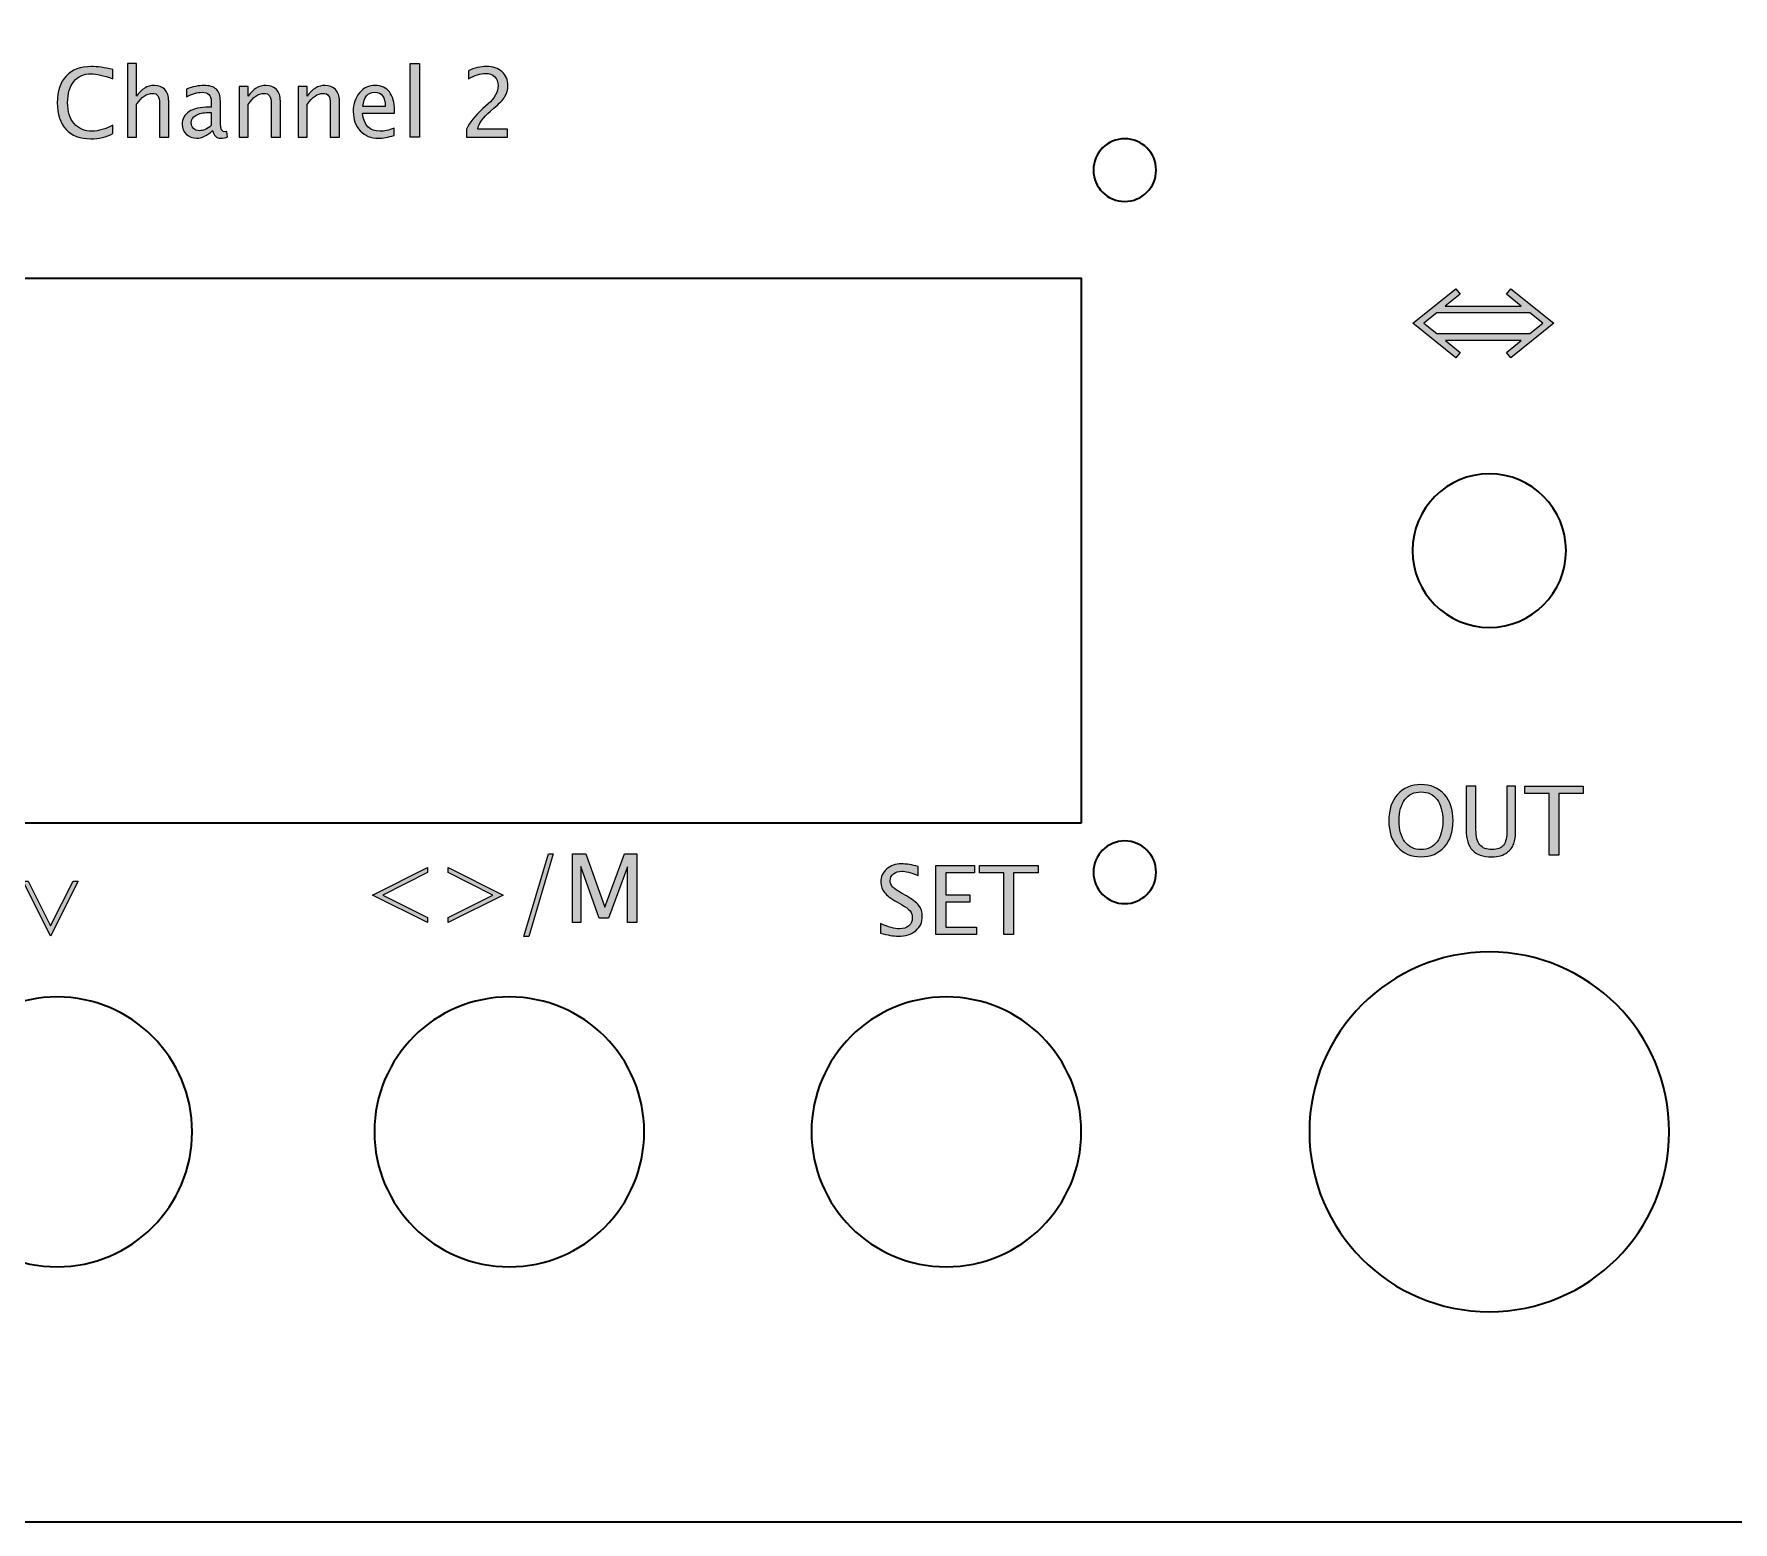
# Model space of a CAD drawing. Header units: inches. Extents: x 4 to 816, y 71 to 806.
# Drawn here: x 95.6 to 168, y 588.6 to 652.1 of the extents above; entities that cross this region are included whole.
import ezdxf

# ---------------------------------------------------------------- set-up
doc = ezdxf.new("R2010")
doc.units = ezdxf.units.IN
doc.header["$MEASUREMENT"] = 0
doc.layers.add('Layer 1', color=7, linetype='Continuous')

# ---------------------------------------------------------------- blocks, each defined once
blk = doc.blocks.new('block 9')
at = {"layer": 'Layer 1', "color": 240, "lineweight": 35, "true_color": 0xed1c24}
blk.add_lwpolyline([(23.165, 715.165), (406.63, 715.165), (406.63, 588.621), (23.165, 588.621)], dxfattribs=at)
blk = doc.blocks.new('block 387')
at = {"layer": 'Layer 1', "color": 240, "lineweight": 35, "true_color": 0xed1c24}
blk.add_lwpolyline([(140.259, 618.414), (71.906, 618.414), (71.906, 641.661), (140.259, 641.661), (140.259, 618.414)], dxfattribs=at)
blk = doc.blocks.new('block 388')
at = {"layer": 'Layer 1', "color": 240, "lineweight": 35, "true_color": 0xed1c24}
blk.add_open_spline([(140.259, 605.257), (140.259, 602.08), (137.684, 599.505), (134.507, 599.505), (131.33, 599.505), (128.755, 602.08), (128.755, 605.257), (128.755, 608.434), (131.33, 611.009), (134.507, 611.009), (137.684, 611.009), (140.259, 608.434), (140.259, 605.257)], degree=3, knots=[0, 0, 0, 0, 1, 1, 1, 2, 2, 2, 3, 3, 3, 4, 4, 4, 4], dxfattribs=at)
blk = doc.blocks.new('block 389')
at = {"layer": 'Layer 1', "color": 240, "lineweight": 35, "true_color": 0xed1c24}
blk.add_open_spline([(121.624, 605.257), (121.624, 602.08), (119.048, 599.505), (115.872, 599.505), (112.695, 599.505), (110.12, 602.08), (110.12, 605.257), (110.12, 608.434), (112.695, 611.009), (115.872, 611.009), (119.048, 611.009), (121.624, 608.434), (121.624, 605.257)], degree=3, knots=[0, 0, 0, 0, 1, 1, 1, 2, 2, 2, 3, 3, 3, 4, 4, 4, 4], dxfattribs=at)
blk = doc.blocks.new('block 390')
at = {"layer": 'Layer 1', "color": 240, "lineweight": 35, "true_color": 0xed1c24}
blk.add_open_spline([(102.347, 605.257), (102.347, 602.08), (99.771, 599.505), (96.595, 599.505), (93.418, 599.505), (90.843, 602.08), (90.843, 605.257), (90.843, 608.434), (93.418, 611.009), (96.595, 611.009), (99.771, 611.009), (102.347, 608.434), (102.347, 605.257)], degree=3, knots=[0, 0, 0, 0, 1, 1, 1, 2, 2, 2, 3, 3, 3, 4, 4, 4, 4], dxfattribs=at)
blk = doc.blocks.new('block 394')
at = {"layer": 'Layer 1', "color": 240, "lineweight": 35, "true_color": 0xed1c24}
blk.add_open_spline([(165.324, 605.257), (165.324, 601.021), (161.89, 597.587), (157.655, 597.587), (153.419, 597.587), (149.985, 601.021), (149.985, 605.257), (149.985, 609.492), (153.419, 612.926), (157.655, 612.926), (161.89, 612.926), (165.324, 609.492), (165.324, 605.257)], degree=3, knots=[0, 0, 0, 0, 1, 1, 1, 2, 2, 2, 3, 3, 3, 4, 4, 4, 4], dxfattribs=at)
blk = doc.blocks.new('block 395')
at = {"layer": 'Layer 1', "color": 240, "lineweight": 35, "true_color": 0xed1c24}
blk.add_open_spline([(160.928, 630.038), (160.928, 628.229), (159.463, 626.764), (157.655, 626.764), (155.846, 626.764), (154.381, 628.229), (154.381, 630.038), (154.381, 631.846), (155.846, 633.311), (157.655, 633.311), (159.463, 633.311), (160.928, 631.846), (160.928, 630.038)], degree=3, knots=[0, 0, 0, 0, 1, 1, 1, 2, 2, 2, 3, 3, 3, 4, 4, 4, 4], dxfattribs=at)
blk = doc.blocks.new('block 398')
at = {"layer": 'Layer 1', "color": 240, "lineweight": 35, "true_color": 0xed1c24}
blk.add_open_spline([(143.451, 646.262), (143.451, 645.524), (142.853, 644.925), (142.114, 644.925), (141.376, 644.925), (140.777, 645.524), (140.777, 646.262), (140.777, 647.001), (141.376, 647.6), (142.114, 647.6), (142.853, 647.6), (143.451, 647.001), (143.451, 646.262)], degree=3, knots=[0, 0, 0, 0, 1, 1, 1, 2, 2, 2, 3, 3, 3, 4, 4, 4, 4], dxfattribs=at)
blk = doc.blocks.new('block 399')
at = {"layer": 'Layer 1', "color": 240, "lineweight": 35, "true_color": 0xed1c24}
blk.add_open_spline([(143.451, 616.323), (143.451, 615.585), (142.853, 614.986), (142.114, 614.986), (141.376, 614.986), (140.777, 615.585), (140.777, 616.323), (140.777, 617.062), (141.376, 617.66), (142.114, 617.66), (142.853, 617.66), (143.451, 617.062), (143.451, 616.323)], degree=3, knots=[0, 0, 0, 0, 1, 1, 1, 2, 2, 2, 3, 3, 3, 4, 4, 4, 4], dxfattribs=at)
blk = doc.blocks.new('block 401')
at = {"layer": 'Layer 1', "true_color": 0x231f20}
h = blk.add_hatch(color=250, dxfattribs=at)
h.dxf.hatch_style = 2
edge = h.paths.add_edge_path()
edge.add_spline(control_points=[(98.975, 647.822), (98.686, 647.673), (98.37, 647.598), (98.028, 647.598), (97.572, 647.598), (97.22, 647.731), (96.972, 647.998), (96.723, 648.265), (96.599, 648.644), (96.599, 649.136), (96.599, 649.626), (96.726, 650.005), (96.979, 650.274), (97.232, 650.543), (97.589, 650.678), (98.05, 650.678), (98.311, 650.678), (98.619, 650.635), (98.971, 650.549), (98.971, 650.549), (98.971, 650.158), (98.971, 650.158), (98.57, 650.297), (98.26, 650.367), (98.042, 650.367), (97.724, 650.367), (97.477, 650.259), (97.303, 650.043), (97.128, 649.828), (97.041, 649.524), (97.041, 649.132), (97.041, 648.757), (97.134, 648.461), (97.321, 648.246), (97.507, 648.031), (97.762, 647.923), (98.085, 647.923), (98.362, 647.923), (98.658, 648.008), (98.975, 648.179), (98.975, 648.179), (98.975, 647.822), (98.975, 647.822)], knot_values=[0, 0, 0, 0, 1, 1, 1, 2, 2, 2, 3, 3, 3, 4, 4, 4, 5, 5, 5, 6, 6, 6, 7, 7, 7, 8, 8, 8, 9, 9, 9, 10, 10, 10, 11, 11, 11, 12, 12, 12, 13, 13, 13, 14, 14, 14, 14], degree=3, periodic=1)
h = blk.add_hatch(color=250, dxfattribs=at)
h.dxf.hatch_style = 2
edge = h.paths.add_edge_path()
edge.add_spline(control_points=[(99.592, 647.671), (99.592, 647.671), (99.592, 650.8), (99.592, 650.8), (99.592, 650.8), (99.982, 650.8), (99.982, 650.8), (99.982, 650.8), (99.982, 649.419), (99.982, 649.419), (100.188, 649.721), (100.44, 649.871), (100.739, 649.871), (100.926, 649.871), (101.075, 649.812), (101.186, 649.694), (101.296, 649.576), (101.351, 649.417), (101.351, 649.217), (101.351, 649.217), (101.351, 647.671), (101.351, 647.671), (101.351, 647.671), (100.961, 647.671), (100.961, 647.671), (100.961, 647.671), (100.961, 649.09), (100.961, 649.09), (100.961, 649.25), (100.937, 649.364), (100.89, 649.432), (100.844, 649.5), (100.766, 649.534), (100.658, 649.534), (100.419, 649.534), (100.193, 649.377), (99.982, 649.065), (99.982, 649.065), (99.982, 647.671), (99.982, 647.671), (99.982, 647.671), (99.592, 647.671), (99.592, 647.671)], knot_values=[0, 0, 0, 0, 1, 1, 1, 2, 2, 2, 3, 3, 3, 4, 4, 4, 5, 5, 5, 6, 6, 6, 7, 7, 7, 8, 8, 8, 9, 9, 9, 10, 10, 10, 11, 11, 11, 12, 12, 12, 13, 13, 13, 14, 14, 14, 14], degree=3, periodic=1)
h = blk.add_hatch(color=250, dxfattribs=at)
h.dxf.hatch_style = 2
h.paths.add_polyline_path([(111.65, 647.671), (111.65, 650.8), (112.04, 650.8), (112.04, 647.671)])
h = blk.add_hatch(color=250, dxfattribs=at)
h.dxf.hatch_style = 2
edge = h.paths.add_edge_path()
edge.add_spline(control_points=[(114.054, 647.671), (114.054, 647.671), (114.054, 648.014), (114.054, 648.014), (114.167, 648.28), (114.396, 648.569), (114.742, 648.882), (114.742, 648.882), (114.966, 649.082), (114.966, 649.082), (115.253, 649.343), (115.397, 649.601), (115.397, 649.857), (115.397, 650.021), (115.348, 650.15), (115.25, 650.244), (115.151, 650.337), (115.016, 650.384), (114.843, 650.384), (114.641, 650.384), (114.402, 650.306), (114.127, 650.15), (114.127, 650.15), (114.127, 650.493), (114.127, 650.493), (114.387, 650.616), (114.646, 650.678), (114.904, 650.678), (115.178, 650.678), (115.399, 650.604), (115.564, 650.456), (115.73, 650.308), (115.813, 650.112), (115.813, 649.867), (115.813, 649.691), (115.771, 649.536), (115.687, 649.399), (115.603, 649.263), (115.447, 649.098), (115.219, 648.904), (115.219, 648.904), (115.068, 648.775), (115.068, 648.775), (114.755, 648.51), (114.574, 648.256), (114.525, 648.014), (114.525, 648.014), (115.799, 648.014), (115.799, 648.014), (115.799, 648.014), (115.799, 647.671), (115.799, 647.671), (115.799, 647.671), (114.054, 647.671), (114.054, 647.671)], knot_values=[0, 0, 0, 0, 1, 1, 1, 2, 2, 2, 3, 3, 3, 4, 4, 4, 5, 5, 5, 6, 6, 6, 7, 7, 7, 8, 8, 8, 9, 9, 9, 10, 10, 10, 11, 11, 11, 12, 12, 12, 13, 13, 13, 14, 14, 14, 15, 15, 15, 16, 16, 16, 17, 17, 17, 18, 18, 18, 18], degree=3, periodic=1)
h = blk.add_hatch(color=250, dxfattribs=at)
h.dxf.hatch_style = 2
edge = h.paths.add_edge_path()
edge.add_spline(control_points=[(103.22, 647.945), (102.986, 647.73), (102.761, 647.622), (102.544, 647.622), (102.366, 647.622), (102.218, 647.678), (102.1, 647.789), (101.983, 647.901), (101.924, 648.042), (101.924, 648.212), (101.924, 648.448), (102.023, 648.628), (102.22, 648.754), (102.418, 648.881), (102.701, 648.944), (103.071, 648.944), (103.071, 648.944), (103.163, 648.944), (103.163, 648.944), (103.163, 648.944), (103.163, 649.203), (103.163, 649.203), (103.163, 649.453), (103.032, 649.578), (102.772, 649.578), (102.57, 649.578), (102.349, 649.514), (102.11, 649.387), (102.11, 649.387), (102.11, 649.711), (102.11, 649.711), (102.373, 649.817), (102.621, 649.871), (102.853, 649.871), (103.092, 649.871), (103.269, 649.817), (103.382, 649.707), (103.496, 649.599), (103.553, 649.43), (103.553, 649.203), (103.553, 649.203), (103.553, 648.228), (103.553, 648.228), (103.553, 648.005), (103.622, 647.893), (103.759, 647.893), (103.776, 647.893), (103.801, 647.896), (103.834, 647.901), (103.834, 647.901), (103.862, 647.685), (103.862, 647.685), (103.774, 647.643), (103.676, 647.622), (103.569, 647.622), (103.386, 647.622), (103.27, 647.73), (103.22, 647.945)], knot_values=[0, 0, 0, 0, 1, 1, 1, 2, 2, 2, 3, 3, 3, 4, 4, 4, 5, 5, 5, 6, 6, 6, 7, 7, 7, 8, 8, 8, 9, 9, 9, 10, 10, 10, 11, 11, 11, 12, 12, 12, 13, 13, 13, 14, 14, 14, 15, 15, 15, 16, 16, 16, 17, 17, 17, 18, 18, 18, 19, 19, 19, 19], degree=3, periodic=1)
edge = h.paths.add_edge_path()
edge.add_spline(control_points=[(103.163, 648.157), (103.163, 648.157), (103.163, 648.714), (103.163, 648.714), (103.163, 648.714), (103.038, 648.718), (103.038, 648.718), (102.821, 648.718), (102.646, 648.677), (102.513, 648.597), (102.381, 648.516), (102.314, 648.409), (102.314, 648.276), (102.314, 648.182), (102.347, 648.103), (102.413, 648.038), (102.48, 647.973), (102.56, 647.941), (102.655, 647.941), (102.818, 647.941), (102.987, 648.013), (103.163, 648.157)], knot_values=[0, 0, 0, 0, 1, 1, 1, 2, 2, 2, 3, 3, 3, 4, 4, 4, 5, 5, 5, 6, 6, 6, 7, 7, 7, 7], degree=3, periodic=1)
h = blk.add_hatch(color=250, dxfattribs=at)
h.dxf.hatch_style = 2
edge = h.paths.add_edge_path()
edge.add_spline(control_points=[(104.351, 647.671), (104.351, 647.671), (104.351, 649.824), (104.351, 649.824), (104.351, 649.824), (104.742, 649.824), (104.742, 649.824), (104.742, 649.824), (104.742, 649.419), (104.742, 649.419), (104.948, 649.721), (105.2, 649.871), (105.499, 649.871), (105.686, 649.871), (105.835, 649.812), (105.946, 649.694), (106.056, 649.576), (106.111, 649.417), (106.111, 649.217), (106.111, 649.217), (106.111, 647.671), (106.111, 647.671), (106.111, 647.671), (105.721, 647.671), (105.721, 647.671), (105.721, 647.671), (105.721, 649.09), (105.721, 649.09), (105.721, 649.25), (105.697, 649.364), (105.65, 649.432), (105.604, 649.5), (105.526, 649.534), (105.418, 649.534), (105.178, 649.534), (104.953, 649.377), (104.742, 649.065), (104.742, 649.065), (104.742, 647.671), (104.742, 647.671), (104.742, 647.671), (104.351, 647.671), (104.351, 647.671)], knot_values=[0, 0, 0, 0, 1, 1, 1, 2, 2, 2, 3, 3, 3, 4, 4, 4, 5, 5, 5, 6, 6, 6, 7, 7, 7, 8, 8, 8, 9, 9, 9, 10, 10, 10, 11, 11, 11, 12, 12, 12, 13, 13, 13, 14, 14, 14, 14], degree=3, periodic=1)
h = blk.add_hatch(color=250, dxfattribs=at)
h.dxf.hatch_style = 2
edge = h.paths.add_edge_path()
edge.add_spline(control_points=[(106.87, 647.671), (106.87, 647.671), (106.87, 649.824), (106.87, 649.824), (106.87, 649.824), (107.26, 649.824), (107.26, 649.824), (107.26, 649.824), (107.26, 649.419), (107.26, 649.419), (107.466, 649.721), (107.719, 649.871), (108.017, 649.871), (108.205, 649.871), (108.354, 649.812), (108.464, 649.694), (108.574, 649.576), (108.63, 649.417), (108.63, 649.217), (108.63, 649.217), (108.63, 647.671), (108.63, 647.671), (108.63, 647.671), (108.239, 647.671), (108.239, 647.671), (108.239, 647.671), (108.239, 649.09), (108.239, 649.09), (108.239, 649.25), (108.216, 649.364), (108.169, 649.432), (108.122, 649.5), (108.044, 649.534), (107.936, 649.534), (107.697, 649.534), (107.472, 649.377), (107.26, 649.065), (107.26, 649.065), (107.26, 647.671), (107.26, 647.671), (107.26, 647.671), (106.87, 647.671), (106.87, 647.671)], knot_values=[0, 0, 0, 0, 1, 1, 1, 2, 2, 2, 3, 3, 3, 4, 4, 4, 5, 5, 5, 6, 6, 6, 7, 7, 7, 8, 8, 8, 9, 9, 9, 10, 10, 10, 11, 11, 11, 12, 12, 12, 13, 13, 13, 14, 14, 14, 14], degree=3, periodic=1)
h = blk.add_hatch(color=250, dxfattribs=at)
h.dxf.hatch_style = 2
edge = h.paths.add_edge_path()
edge.add_spline(control_points=[(110.966, 647.741), (110.705, 647.661), (110.481, 647.622), (110.294, 647.622), (109.976, 647.622), (109.717, 647.727), (109.518, 647.938), (109.318, 648.148), (109.218, 648.421), (109.218, 648.756), (109.218, 649.082), (109.307, 649.35), (109.483, 649.558), (109.659, 649.767), (109.885, 649.871), (110.16, 649.871), (110.42, 649.871), (110.621, 649.778), (110.763, 649.593), (110.905, 649.407), (110.976, 649.144), (110.976, 648.803), (110.976, 648.803), (110.974, 648.684), (110.974, 648.684), (110.974, 648.684), (109.617, 648.684), (109.617, 648.684), (109.673, 648.174), (109.924, 647.919), (110.368, 647.919), (110.53, 647.919), (110.73, 647.963), (110.966, 648.052), (110.966, 648.052), (110.966, 647.741), (110.966, 647.741)], knot_values=[0, 0, 0, 0, 1, 1, 1, 2, 2, 2, 3, 3, 3, 4, 4, 4, 5, 5, 5, 6, 6, 6, 7, 7, 7, 8, 8, 8, 9, 9, 9, 10, 10, 10, 11, 11, 11, 12, 12, 12, 12], degree=3, periodic=1)
edge = h.paths.add_edge_path()
edge.add_spline(control_points=[(109.634, 648.977), (109.634, 648.977), (110.584, 648.977), (110.584, 648.977), (110.584, 649.377), (110.434, 649.578), (110.136, 649.578), (109.836, 649.578), (109.669, 649.377), (109.634, 648.977)], knot_values=[0, 0, 0, 0, 1, 1, 1, 2, 2, 2, 3, 3, 3, 3], degree=3, periodic=1)
at = {"layer": 'Layer 1', "lineweight": 0}
blk.add_lwpolyline([(111.65, 647.671), (111.65, 650.8), (112.04, 650.8), (112.04, 647.671), (111.65, 647.671)], dxfattribs=at)
for points, knots in [([(98.975, 647.822), (98.686, 647.673), (98.37, 647.598), (98.028, 647.598), (97.572, 647.598), (97.22, 647.731), (96.972, 647.998), (96.723, 648.265), (96.599, 648.644), (96.599, 649.136), (96.599, 649.626), (96.726, 650.005), (96.979, 650.274), (97.232, 650.543), (97.589, 650.678), (98.05, 650.678), (98.311, 650.678), (98.619, 650.635), (98.971, 650.549), (98.971, 650.549), (98.971, 650.158), (98.971, 650.158), (98.57, 650.297), (98.26, 650.367), (98.042, 650.367), (97.724, 650.367), (97.477, 650.259), (97.303, 650.043), (97.128, 649.828), (97.041, 649.524), (97.041, 649.132), (97.041, 648.757), (97.134, 648.461), (97.321, 648.246), (97.507, 648.031), (97.762, 647.923), (98.085, 647.923), (98.362, 647.923), (98.658, 648.008), (98.975, 648.179), (98.975, 648.179), (98.975, 647.822), (98.975, 647.822)], [0, 0, 0, 0, 1, 1, 1, 2, 2, 2, 3, 3, 3, 4, 4, 4, 5, 5, 5, 6, 6, 6, 7, 7, 7, 8, 8, 8, 9, 9, 9, 10, 10, 10, 11, 11, 11, 12, 12, 12, 13, 13, 13, 14, 14, 14, 14]), ([(99.592, 647.671), (99.592, 647.671), (99.592, 650.8), (99.592, 650.8), (99.592, 650.8), (99.982, 650.8), (99.982, 650.8), (99.982, 650.8), (99.982, 649.419), (99.982, 649.419), (100.188, 649.721), (100.44, 649.871), (100.739, 649.871), (100.926, 649.871), (101.075, 649.812), (101.186, 649.694), (101.296, 649.576), (101.351, 649.417), (101.351, 649.217), (101.351, 649.217), (101.351, 647.671), (101.351, 647.671), (101.351, 647.671), (100.961, 647.671), (100.961, 647.671), (100.961, 647.671), (100.961, 649.09), (100.961, 649.09), (100.961, 649.25), (100.937, 649.364), (100.89, 649.432), (100.844, 649.5), (100.766, 649.534), (100.658, 649.534), (100.419, 649.534), (100.193, 649.377), (99.982, 649.065), (99.982, 649.065), (99.982, 647.671), (99.982, 647.671), (99.982, 647.671), (99.592, 647.671), (99.592, 647.671)], [0, 0, 0, 0, 1, 1, 1, 2, 2, 2, 3, 3, 3, 4, 4, 4, 5, 5, 5, 6, 6, 6, 7, 7, 7, 8, 8, 8, 9, 9, 9, 10, 10, 10, 11, 11, 11, 12, 12, 12, 13, 13, 13, 14, 14, 14, 14]), ([(114.054, 647.671), (114.054, 647.671), (114.054, 648.014), (114.054, 648.014), (114.167, 648.28), (114.396, 648.569), (114.742, 648.882), (114.742, 648.882), (114.966, 649.082), (114.966, 649.082), (115.253, 649.343), (115.397, 649.601), (115.397, 649.857), (115.397, 650.021), (115.348, 650.15), (115.25, 650.244), (115.151, 650.337), (115.016, 650.384), (114.843, 650.384), (114.641, 650.384), (114.402, 650.306), (114.127, 650.15), (114.127, 650.15), (114.127, 650.493), (114.127, 650.493), (114.387, 650.616), (114.646, 650.678), (114.904, 650.678), (115.178, 650.678), (115.399, 650.604), (115.564, 650.456), (115.73, 650.308), (115.813, 650.112), (115.813, 649.867), (115.813, 649.691), (115.771, 649.536), (115.687, 649.399), (115.603, 649.263), (115.447, 649.098), (115.219, 648.904), (115.219, 648.904), (115.068, 648.775), (115.068, 648.775), (114.755, 648.51), (114.574, 648.256), (114.525, 648.014), (114.525, 648.014), (115.799, 648.014), (115.799, 648.014), (115.799, 648.014), (115.799, 647.671), (115.799, 647.671), (115.799, 647.671), (114.054, 647.671), (114.054, 647.671)], [0, 0, 0, 0, 1, 1, 1, 2, 2, 2, 3, 3, 3, 4, 4, 4, 5, 5, 5, 6, 6, 6, 7, 7, 7, 8, 8, 8, 9, 9, 9, 10, 10, 10, 11, 11, 11, 12, 12, 12, 13, 13, 13, 14, 14, 14, 15, 15, 15, 16, 16, 16, 17, 17, 17, 18, 18, 18, 18]), ([(103.22, 647.945), (102.986, 647.73), (102.761, 647.622), (102.544, 647.622), (102.366, 647.622), (102.218, 647.678), (102.1, 647.789), (101.983, 647.901), (101.924, 648.042), (101.924, 648.212), (101.924, 648.448), (102.023, 648.628), (102.22, 648.754), (102.418, 648.881), (102.701, 648.944), (103.071, 648.944), (103.071, 648.944), (103.163, 648.944), (103.163, 648.944), (103.163, 648.944), (103.163, 649.203), (103.163, 649.203), (103.163, 649.453), (103.032, 649.578), (102.772, 649.578), (102.57, 649.578), (102.349, 649.514), (102.11, 649.387), (102.11, 649.387), (102.11, 649.711), (102.11, 649.711), (102.373, 649.817), (102.621, 649.871), (102.853, 649.871), (103.092, 649.871), (103.269, 649.817), (103.382, 649.707), (103.496, 649.599), (103.553, 649.43), (103.553, 649.203), (103.553, 649.203), (103.553, 648.228), (103.553, 648.228), (103.553, 648.005), (103.622, 647.893), (103.759, 647.893), (103.776, 647.893), (103.801, 647.896), (103.834, 647.901), (103.834, 647.901), (103.862, 647.685), (103.862, 647.685), (103.774, 647.643), (103.676, 647.622), (103.569, 647.622), (103.386, 647.622), (103.27, 647.73), (103.22, 647.945)], [0, 0, 0, 0, 1, 1, 1, 2, 2, 2, 3, 3, 3, 4, 4, 4, 5, 5, 5, 6, 6, 6, 7, 7, 7, 8, 8, 8, 9, 9, 9, 10, 10, 10, 11, 11, 11, 12, 12, 12, 13, 13, 13, 14, 14, 14, 15, 15, 15, 16, 16, 16, 17, 17, 17, 18, 18, 18, 19, 19, 19, 19]), ([(104.351, 647.671), (104.351, 647.671), (104.351, 649.824), (104.351, 649.824), (104.351, 649.824), (104.742, 649.824), (104.742, 649.824), (104.742, 649.824), (104.742, 649.419), (104.742, 649.419), (104.948, 649.721), (105.2, 649.871), (105.499, 649.871), (105.686, 649.871), (105.835, 649.812), (105.946, 649.694), (106.056, 649.576), (106.111, 649.417), (106.111, 649.217), (106.111, 649.217), (106.111, 647.671), (106.111, 647.671), (106.111, 647.671), (105.721, 647.671), (105.721, 647.671), (105.721, 647.671), (105.721, 649.09), (105.721, 649.09), (105.721, 649.25), (105.697, 649.364), (105.65, 649.432), (105.604, 649.5), (105.526, 649.534), (105.418, 649.534), (105.178, 649.534), (104.953, 649.377), (104.742, 649.065), (104.742, 649.065), (104.742, 647.671), (104.742, 647.671), (104.742, 647.671), (104.351, 647.671), (104.351, 647.671)], [0, 0, 0, 0, 1, 1, 1, 2, 2, 2, 3, 3, 3, 4, 4, 4, 5, 5, 5, 6, 6, 6, 7, 7, 7, 8, 8, 8, 9, 9, 9, 10, 10, 10, 11, 11, 11, 12, 12, 12, 13, 13, 13, 14, 14, 14, 14]), ([(106.87, 647.671), (106.87, 647.671), (106.87, 649.824), (106.87, 649.824), (106.87, 649.824), (107.26, 649.824), (107.26, 649.824), (107.26, 649.824), (107.26, 649.419), (107.26, 649.419), (107.466, 649.721), (107.719, 649.871), (108.017, 649.871), (108.205, 649.871), (108.354, 649.812), (108.464, 649.694), (108.574, 649.576), (108.63, 649.417), (108.63, 649.217), (108.63, 649.217), (108.63, 647.671), (108.63, 647.671), (108.63, 647.671), (108.239, 647.671), (108.239, 647.671), (108.239, 647.671), (108.239, 649.09), (108.239, 649.09), (108.239, 649.25), (108.216, 649.364), (108.169, 649.432), (108.122, 649.5), (108.044, 649.534), (107.936, 649.534), (107.697, 649.534), (107.472, 649.377), (107.26, 649.065), (107.26, 649.065), (107.26, 647.671), (107.26, 647.671), (107.26, 647.671), (106.87, 647.671), (106.87, 647.671)], [0, 0, 0, 0, 1, 1, 1, 2, 2, 2, 3, 3, 3, 4, 4, 4, 5, 5, 5, 6, 6, 6, 7, 7, 7, 8, 8, 8, 9, 9, 9, 10, 10, 10, 11, 11, 11, 12, 12, 12, 13, 13, 13, 14, 14, 14, 14]), ([(110.966, 647.741), (110.705, 647.661), (110.481, 647.622), (110.294, 647.622), (109.976, 647.622), (109.717, 647.727), (109.518, 647.938), (109.318, 648.148), (109.218, 648.421), (109.218, 648.756), (109.218, 649.082), (109.307, 649.35), (109.483, 649.558), (109.659, 649.767), (109.885, 649.871), (110.16, 649.871), (110.42, 649.871), (110.621, 649.778), (110.763, 649.593), (110.905, 649.407), (110.976, 649.144), (110.976, 648.803), (110.976, 648.803), (110.974, 648.684), (110.974, 648.684), (110.974, 648.684), (109.617, 648.684), (109.617, 648.684), (109.673, 648.174), (109.924, 647.919), (110.368, 647.919), (110.53, 647.919), (110.73, 647.963), (110.966, 648.052), (110.966, 648.052), (110.966, 647.741), (110.966, 647.741)], [0, 0, 0, 0, 1, 1, 1, 2, 2, 2, 3, 3, 3, 4, 4, 4, 5, 5, 5, 6, 6, 6, 7, 7, 7, 8, 8, 8, 9, 9, 9, 10, 10, 10, 11, 11, 11, 12, 12, 12, 12]), ([(109.634, 648.977), (109.634, 648.977), (110.584, 648.977), (110.584, 648.977), (110.584, 649.377), (110.434, 649.578), (110.136, 649.578), (109.836, 649.578), (109.669, 649.377), (109.634, 648.977)], [0, 0, 0, 0, 1, 1, 1, 2, 2, 2, 3, 3, 3, 3]), ([(103.163, 648.157), (103.163, 648.157), (103.163, 648.714), (103.163, 648.714), (103.163, 648.714), (103.038, 648.718), (103.038, 648.718), (102.821, 648.718), (102.646, 648.677), (102.513, 648.597), (102.381, 648.516), (102.314, 648.409), (102.314, 648.276), (102.314, 648.182), (102.347, 648.103), (102.413, 648.038), (102.48, 647.973), (102.56, 647.941), (102.655, 647.941), (102.818, 647.941), (102.987, 648.013), (103.163, 648.157)], [0, 0, 0, 0, 1, 1, 1, 2, 2, 2, 3, 3, 3, 4, 4, 4, 5, 5, 5, 6, 6, 6, 7, 7, 7, 7])]:
    blk.add_open_spline(points, degree=3, knots=knots, dxfattribs=at)
blk = doc.blocks.new('block 400')
at = {"layer": 'Layer 1'}
blk.add_blockref('block 401', (0, 0), dxfattribs=at)
blk = doc.blocks.new('block 403')
at = {"layer": 'Layer 1', "true_color": 0x231f20}
h = blk.add_hatch(color=250, dxfattribs=at)
h.dxf.hatch_style = 2
h.paths.add_polyline_path([(95.14, 615.949), (95.357, 615.949), (96.316, 614.042), (97.27, 615.949), (97.488, 615.949), (96.314, 613.603)])
at = {"layer": 'Layer 1', "lineweight": 0}
blk.add_lwpolyline([(95.14, 615.949), (95.357, 615.949), (96.316, 614.042), (97.27, 615.949), (97.488, 615.949), (96.314, 613.603), (95.14, 615.949)], dxfattribs=at)
blk = doc.blocks.new('block 402')
at = {"layer": 'Layer 1'}
blk.add_blockref('block 403', (0, 0), dxfattribs=at)
blk = doc.blocks.new('block 407')
at = {"layer": 'Layer 1', "true_color": 0x231f20}
h = blk.add_hatch(color=250, dxfattribs=at)
h.dxf.hatch_style = 2
h.paths.add_polyline_path([(112.391, 614.178), (110.045, 615.352), (112.391, 616.526), (112.391, 616.308), (110.487, 615.352), (112.391, 614.396)])
h = blk.add_hatch(color=250, dxfattribs=at)
h.dxf.hatch_style = 2
h.paths.add_polyline_path([(113.271, 614.178), (113.271, 614.396), (115.177, 615.352), (113.271, 616.308), (113.271, 616.526), (115.617, 615.352)])
h = blk.add_hatch(color=250, dxfattribs=at)
h.dxf.hatch_style = 2
h.paths.add_polyline_path([(116.497, 613.591), (117.539, 617.111), (117.745, 617.111), (116.703, 613.591)])
h = blk.add_hatch(color=250, dxfattribs=at)
h.dxf.hatch_style = 2
h.paths.add_polyline_path([(118.564, 614.178), (118.564, 617.111), (119.138, 617.111), (119.952, 614.842), (120.788, 617.111), (121.304, 617.111), (121.304, 614.178), (120.914, 614.178), (120.914, 616.56), (120.106, 614.374), (119.704, 614.374), (118.92, 616.566), (118.92, 614.178)])
at = {"layer": 'Layer 1', "lineweight": 0}
for points in [[(112.391, 614.178), (110.045, 615.352), (112.391, 616.526), (112.391, 616.308), (110.487, 615.352), (112.391, 614.396), (112.391, 614.178)], [(113.271, 614.178), (113.271, 614.396), (115.177, 615.352), (113.271, 616.308), (113.271, 616.526), (115.617, 615.352), (113.271, 614.178)], [(116.497, 613.591), (117.539, 617.111), (117.745, 617.111), (116.703, 613.591), (116.497, 613.591)], [(118.564, 614.178), (118.564, 617.111), (119.138, 617.111), (119.952, 614.842), (120.788, 617.111), (121.304, 617.111), (121.304, 614.178), (120.914, 614.178), (120.914, 616.56), (120.106, 614.374), (119.704, 614.374), (118.92, 616.566), (118.92, 614.178), (118.564, 614.178)]]:
    blk.add_lwpolyline(points, dxfattribs=at)
blk = doc.blocks.new('block 406')
at = {"layer": 'Layer 1'}
blk.add_blockref('block 407', (0, 0), dxfattribs=at)
blk = doc.blocks.new('block 409')
at = {"layer": 'Layer 1', "true_color": 0x231f20}
h = blk.add_hatch(color=250, dxfattribs=at)
h.dxf.hatch_style = 2
edge = h.paths.add_edge_path()
edge.add_spline(control_points=[(131.697, 613.73), (131.697, 613.73), (131.697, 614.142), (131.697, 614.142), (132.027, 613.989), (132.299, 613.912), (132.513, 613.912), (132.676, 613.912), (132.807, 613.956), (132.907, 614.042), (133.007, 614.129), (133.056, 614.241), (133.056, 614.38), (133.056, 614.495), (133.024, 614.593), (132.958, 614.673), (132.893, 614.754), (132.772, 614.844), (132.597, 614.943), (132.597, 614.943), (132.395, 615.06), (132.395, 615.06), (132.145, 615.202), (131.969, 615.337), (131.866, 615.463), (131.764, 615.589), (131.713, 615.735), (131.713, 615.902), (131.713, 616.129), (131.795, 616.316), (131.959, 616.462), (132.122, 616.608), (132.331, 616.681), (132.585, 616.681), (132.811, 616.681), (133.049, 616.643), (133.3, 616.568), (133.3, 616.568), (133.3, 616.187), (133.3, 616.187), (132.991, 616.309), (132.76, 616.37), (132.608, 616.37), (132.464, 616.37), (132.346, 616.331), (132.252, 616.255), (132.158, 616.178), (132.111, 616.082), (132.111, 615.965), (132.111, 615.867), (132.145, 615.781), (132.214, 615.706), (132.283, 615.63), (132.408, 615.54), (132.591, 615.436), (132.591, 615.436), (132.801, 615.317), (132.801, 615.317), (133.054, 615.173), (133.231, 615.037), (133.332, 614.909), (133.432, 614.781), (133.482, 614.627), (133.482, 614.447), (133.482, 614.192), (133.389, 613.988), (133.201, 613.833), (133.013, 613.679), (132.764, 613.601), (132.454, 613.601), (132.256, 613.601), (132.003, 613.644), (131.697, 613.73)], knot_values=[0, 0, 0, 0, 1, 1, 1, 2, 2, 2, 3, 3, 3, 4, 4, 4, 5, 5, 5, 6, 6, 6, 7, 7, 7, 8, 8, 8, 9, 9, 9, 10, 10, 10, 11, 11, 11, 12, 12, 12, 13, 13, 13, 14, 14, 14, 15, 15, 15, 16, 16, 16, 17, 17, 17, 18, 18, 18, 19, 19, 19, 20, 20, 20, 21, 21, 21, 22, 22, 22, 23, 23, 23, 24, 24, 24, 24], degree=3, periodic=1)
h = blk.add_hatch(color=250, dxfattribs=at)
h.dxf.hatch_style = 2
h.paths.add_polyline_path([(134.063, 613.675), (134.063, 616.607), (135.702, 616.607), (135.702, 616.296), (134.479, 616.296), (134.479, 615.355), (135.504, 615.355), (135.504, 615.048), (134.479, 615.048), (134.479, 613.986), (135.787, 613.986), (135.787, 613.675)])
h = blk.add_hatch(color=250, dxfattribs=at)
h.dxf.hatch_style = 2
h.paths.add_polyline_path([(136.96, 613.675), (136.96, 616.296), (135.92, 616.296), (135.92, 616.607), (138.417, 616.607), (138.417, 616.296), (137.376, 616.296), (137.376, 613.675)])
at = {"layer": 'Layer 1', "lineweight": 0}
for points in [[(134.063, 613.675), (134.063, 616.607), (135.702, 616.607), (135.702, 616.296), (134.479, 616.296), (134.479, 615.355), (135.504, 615.355), (135.504, 615.048), (134.479, 615.048), (134.479, 613.986), (135.787, 613.986), (135.787, 613.675), (134.063, 613.675)], [(136.96, 613.675), (136.96, 616.296), (135.92, 616.296), (135.92, 616.607), (138.417, 616.607), (138.417, 616.296), (137.376, 616.296), (137.376, 613.675), (136.96, 613.675)]]:
    blk.add_lwpolyline(points, dxfattribs=at)
blk.add_open_spline([(131.697, 613.73), (131.697, 613.73), (131.697, 614.142), (131.697, 614.142), (132.027, 613.989), (132.299, 613.912), (132.513, 613.912), (132.676, 613.912), (132.807, 613.956), (132.907, 614.042), (133.007, 614.129), (133.056, 614.241), (133.056, 614.38), (133.056, 614.495), (133.024, 614.593), (132.958, 614.673), (132.893, 614.754), (132.772, 614.844), (132.597, 614.943), (132.597, 614.943), (132.395, 615.06), (132.395, 615.06), (132.145, 615.202), (131.969, 615.337), (131.866, 615.463), (131.764, 615.589), (131.713, 615.735), (131.713, 615.902), (131.713, 616.129), (131.795, 616.316), (131.959, 616.462), (132.122, 616.608), (132.331, 616.681), (132.585, 616.681), (132.811, 616.681), (133.049, 616.643), (133.3, 616.568), (133.3, 616.568), (133.3, 616.187), (133.3, 616.187), (132.991, 616.309), (132.76, 616.37), (132.608, 616.37), (132.464, 616.37), (132.346, 616.331), (132.252, 616.255), (132.158, 616.178), (132.111, 616.082), (132.111, 615.965), (132.111, 615.867), (132.145, 615.781), (132.214, 615.706), (132.283, 615.63), (132.408, 615.54), (132.591, 615.436), (132.591, 615.436), (132.801, 615.317), (132.801, 615.317), (133.054, 615.173), (133.231, 615.037), (133.332, 614.909), (133.432, 614.781), (133.482, 614.627), (133.482, 614.447), (133.482, 614.192), (133.389, 613.988), (133.201, 613.833), (133.013, 613.679), (132.764, 613.601), (132.454, 613.601), (132.256, 613.601), (132.003, 613.644), (131.697, 613.73)], degree=3, knots=[0, 0, 0, 0, 1, 1, 1, 2, 2, 2, 3, 3, 3, 4, 4, 4, 5, 5, 5, 6, 6, 6, 7, 7, 7, 8, 8, 8, 9, 9, 9, 10, 10, 10, 11, 11, 11, 12, 12, 12, 13, 13, 13, 14, 14, 14, 15, 15, 15, 16, 16, 16, 17, 17, 17, 18, 18, 18, 19, 19, 19, 20, 20, 20, 21, 21, 21, 22, 22, 22, 23, 23, 23, 24, 24, 24, 24], dxfattribs=at)
blk = doc.blocks.new('block 408')
at = {"layer": 'Layer 1'}
blk.add_blockref('block 409', (0, 0), dxfattribs=at)
blk = doc.blocks.new('block 415')
at = {"layer": 'Layer 1', "true_color": 0x231f20}
h = blk.add_hatch(color=250, dxfattribs=at)
h.dxf.hatch_style = 2
edge = h.paths.add_edge_path()
edge.add_spline(control_points=[(154.742, 616.983), (154.326, 616.983), (153.993, 617.123), (153.744, 617.402), (153.495, 617.681), (153.371, 618.055), (153.371, 618.522), (153.371, 618.99), (153.495, 619.364), (153.744, 619.643), (153.993, 619.922), (154.326, 620.062), (154.742, 620.062), (155.158, 620.062), (155.491, 619.922), (155.74, 619.643), (155.989, 619.364), (156.113, 618.99), (156.113, 618.522), (156.113, 618.055), (155.989, 617.681), (155.74, 617.402), (155.491, 617.123), (155.158, 616.983), (154.742, 616.983)], knot_values=[0, 0, 0, 0, 1, 1, 1, 2, 2, 2, 3, 3, 3, 4, 4, 4, 5, 5, 5, 6, 6, 6, 7, 7, 7, 8, 8, 8, 8], degree=3, periodic=1)
edge = h.paths.add_edge_path()
edge.add_spline(control_points=[(154.742, 617.294), (155.034, 617.294), (155.262, 617.403), (155.426, 617.62), (155.59, 617.837), (155.672, 618.139), (155.672, 618.526), (155.672, 618.911), (155.59, 619.211), (155.426, 619.427), (155.262, 619.643), (155.034, 619.751), (154.742, 619.751), (154.45, 619.751), (154.222, 619.643), (154.058, 619.427), (153.895, 619.211), (153.813, 618.911), (153.813, 618.526), (153.813, 618.139), (153.895, 617.837), (154.058, 617.62), (154.222, 617.403), (154.45, 617.294), (154.742, 617.294)], knot_values=[0, 0, 0, 0, 1, 1, 1, 2, 2, 2, 3, 3, 3, 4, 4, 4, 5, 5, 5, 6, 6, 6, 7, 7, 7, 8, 8, 8, 8], degree=3, periodic=1)
h = blk.add_hatch(color=250, dxfattribs=at)
h.dxf.hatch_style = 2
edge = h.paths.add_edge_path()
edge.add_spline(control_points=[(156.672, 619.989), (156.672, 619.989), (157.088, 619.989), (157.088, 619.989), (157.088, 619.989), (157.088, 618.138), (157.088, 618.138), (157.088, 617.843), (157.143, 617.629), (157.252, 617.495), (157.36, 617.361), (157.534, 617.294), (157.771, 617.294), (158.003, 617.294), (158.168, 617.357), (158.265, 617.483), (158.362, 617.609), (158.41, 617.823), (158.41, 618.124), (158.41, 618.124), (158.41, 619.989), (158.41, 619.989), (158.41, 619.989), (158.777, 619.989), (158.777, 619.989), (158.777, 619.989), (158.777, 618.13), (158.777, 618.13), (158.777, 617.874), (158.752, 617.677), (158.701, 617.539), (158.651, 617.402), (158.561, 617.281), (158.43, 617.177), (158.266, 617.047), (158.041, 616.983), (157.754, 616.983), (157.383, 616.983), (157.11, 617.076), (156.935, 617.264), (156.76, 617.452), (156.672, 617.744), (156.672, 618.142), (156.672, 618.142), (156.672, 619.989), (156.672, 619.989)], knot_values=[0, 0, 0, 0, 1, 1, 1, 2, 2, 2, 3, 3, 3, 4, 4, 4, 5, 5, 5, 6, 6, 6, 7, 7, 7, 8, 8, 8, 9, 9, 9, 10, 10, 10, 11, 11, 11, 12, 12, 12, 13, 13, 13, 14, 14, 14, 15, 15, 15, 15], degree=3, periodic=1)
h = blk.add_hatch(color=250, dxfattribs=at)
h.dxf.hatch_style = 2
h.paths.add_polyline_path([(160.206, 617.056), (160.206, 619.678), (159.165, 619.678), (159.165, 619.989), (161.662, 619.989), (161.662, 619.678), (160.622, 619.678), (160.622, 617.056)])
at = {"layer": 'Layer 1', "lineweight": 0}
blk.add_lwpolyline([(160.206, 617.056), (160.206, 619.678), (159.165, 619.678), (159.165, 619.989), (161.662, 619.989), (161.662, 619.678), (160.622, 619.678), (160.622, 617.056), (160.206, 617.056)], dxfattribs=at)
for points, knots in [([(154.742, 616.983), (154.326, 616.983), (153.993, 617.123), (153.744, 617.402), (153.495, 617.681), (153.371, 618.055), (153.371, 618.522), (153.371, 618.99), (153.495, 619.364), (153.744, 619.643), (153.993, 619.922), (154.326, 620.062), (154.742, 620.062), (155.158, 620.062), (155.491, 619.922), (155.74, 619.643), (155.989, 619.364), (156.113, 618.99), (156.113, 618.522), (156.113, 618.055), (155.989, 617.681), (155.74, 617.402), (155.491, 617.123), (155.158, 616.983), (154.742, 616.983)], [0, 0, 0, 0, 1, 1, 1, 2, 2, 2, 3, 3, 3, 4, 4, 4, 5, 5, 5, 6, 6, 6, 7, 7, 7, 8, 8, 8, 8]), ([(154.742, 617.294), (155.034, 617.294), (155.262, 617.403), (155.426, 617.62), (155.59, 617.837), (155.672, 618.139), (155.672, 618.526), (155.672, 618.911), (155.59, 619.211), (155.426, 619.427), (155.262, 619.643), (155.034, 619.751), (154.742, 619.751), (154.45, 619.751), (154.222, 619.643), (154.058, 619.427), (153.895, 619.211), (153.813, 618.911), (153.813, 618.526), (153.813, 618.139), (153.895, 617.837), (154.058, 617.62), (154.222, 617.403), (154.45, 617.294), (154.742, 617.294)], [0, 0, 0, 0, 1, 1, 1, 2, 2, 2, 3, 3, 3, 4, 4, 4, 5, 5, 5, 6, 6, 6, 7, 7, 7, 8, 8, 8, 8]), ([(156.672, 619.989), (156.672, 619.989), (157.088, 619.989), (157.088, 619.989), (157.088, 619.989), (157.088, 618.138), (157.088, 618.138), (157.088, 617.843), (157.143, 617.629), (157.252, 617.495), (157.36, 617.361), (157.534, 617.294), (157.771, 617.294), (158.003, 617.294), (158.168, 617.357), (158.265, 617.483), (158.362, 617.609), (158.41, 617.823), (158.41, 618.124), (158.41, 618.124), (158.41, 619.989), (158.41, 619.989), (158.41, 619.989), (158.777, 619.989), (158.777, 619.989), (158.777, 619.989), (158.777, 618.13), (158.777, 618.13), (158.777, 617.874), (158.752, 617.677), (158.701, 617.539), (158.651, 617.402), (158.561, 617.281), (158.43, 617.177), (158.266, 617.047), (158.041, 616.983), (157.754, 616.983), (157.383, 616.983), (157.11, 617.076), (156.935, 617.264), (156.76, 617.452), (156.672, 617.744), (156.672, 618.142), (156.672, 618.142), (156.672, 619.989), (156.672, 619.989)], [0, 0, 0, 0, 1, 1, 1, 2, 2, 2, 3, 3, 3, 4, 4, 4, 5, 5, 5, 6, 6, 6, 7, 7, 7, 8, 8, 8, 9, 9, 9, 10, 10, 10, 11, 11, 11, 12, 12, 12, 13, 13, 13, 14, 14, 14, 15, 15, 15, 15])]:
    blk.add_open_spline(points, degree=3, knots=knots, dxfattribs=at)
blk = doc.blocks.new('block 414')
at = {"layer": 'Layer 1'}
blk.add_blockref('block 415', (0, 0), dxfattribs=at)
blk = doc.blocks.new('block 417')
at = {"layer": 'Layer 1', "true_color": 0x231f20}
h = blk.add_hatch(color=250, dxfattribs=at)
h.dxf.hatch_style = 2
h.paths.add_polyline_path([(155.786, 638.997), (156.412, 638.492), (156.228, 638.263), (154.394, 639.731), (156.228, 641.199), (156.412, 640.97), (155.781, 640.465), (159.019, 640.465), (158.388, 640.97), (158.573, 641.199), (160.407, 639.731), (158.573, 638.263), (158.388, 638.492), (159.019, 638.997)])
h.paths.add_polyline_path([(155.414, 640.171), (154.864, 639.731), (155.414, 639.291), (159.386, 639.291), (159.936, 639.731), (159.386, 640.171)])
at = {"layer": 'Layer 1', "lineweight": 0}
for points in [[(155.786, 638.997), (156.412, 638.492), (156.228, 638.263), (154.394, 639.731), (156.228, 641.199), (156.412, 640.97), (155.781, 640.465), (159.019, 640.465), (158.388, 640.97), (158.573, 641.199), (160.407, 639.731), (158.573, 638.263), (158.388, 638.492), (159.019, 638.997), (155.786, 638.997)], [(155.414, 640.171), (154.864, 639.731), (155.414, 639.291), (159.386, 639.291), (159.936, 639.731), (159.386, 640.171), (155.414, 640.171)]]:
    blk.add_lwpolyline(points, dxfattribs=at)
blk = doc.blocks.new('block 416')
at = {"layer": 'Layer 1'}
blk.add_blockref('block 417', (0, 0), dxfattribs=at)
blk = doc.blocks.new('block 386')
at = {"layer": 'Layer 1'}
for name in ['block 400', 'block 398', 'block 387', 'block 416', 'block 395', 'block 414', 'block 399', 'block 406', 'block 408', 'block 402', 'block 394', 'block 390', 'block 389', 'block 388']:
    blk.add_blockref(name, (0, 0), dxfattribs=at)

msp = doc.modelspace()

# ---------------------------------------------------------------- block references
at = {"layer": 'Layer 1'}
for name in ['block 9', 'block 386']:
    msp.add_blockref(name, (0, 0), dxfattribs=at)

doc.saveas('drawing.dxf')
